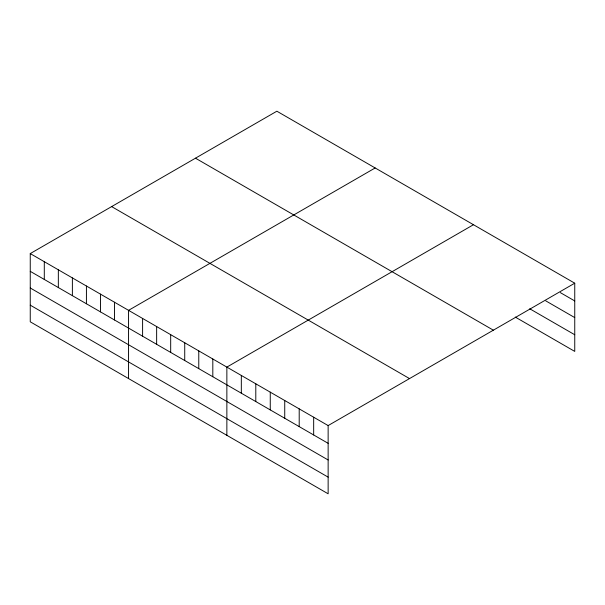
<?xml version="1.0" encoding="UTF-8"?>
<svg xmlns="http://www.w3.org/2000/svg" width="605" height="605" viewBox="0 0 605 605"><rect width="100%" height="100%" fill="white"/><g stroke="black" fill="none" stroke-linecap="round" stroke-linejoin="round"><path stroke-width="0.91" d="M30.25 253.586L328.137 425.572L328.137 493.793L30.25 321.807L30.25 253.586L276.863 111.207L574.75 283.193L574.75 351.414L515.263 317.073M375.16 167.963L128.555 310.342L128.555 378.564M473.465 224.72L226.86 367.099L226.86 435.32M328.137 425.572L574.75 283.193M560.283 292.586L574.75 300.942M545.816 300.889L574.75 317.595M529.738 308.769L574.75 334.754M195.476 158.192L493.37 330.179M111.63 206.6L409.524 378.586M30.25 271.335L328.137 443.321M30.25 287.988L328.137 459.974M30.25 305.154L328.137 477.133M313.67 417.216L313.67 434.965M299.203 408.867L299.203 426.616M284.736 400.51L284.736 418.259M270.261 392.153L270.261 409.903M255.794 383.804L255.794 401.554M241.327 375.448L241.327 393.197M212.816 358.992L212.816 376.733M198.773 350.877L198.773 368.626M184.729 342.77L184.729 360.519M170.686 334.663L170.686 352.412M156.642 326.556L156.642 344.305M142.599 318.449L142.599 336.198M114.511 302.235L114.511 319.984M100.468 294.128L100.468 311.87M86.424 286.014L86.424 303.763M72.381 277.907L72.381 295.656M58.337 269.8L58.337 287.549M44.294 261.693L44.294 279.442"/></g></svg>
